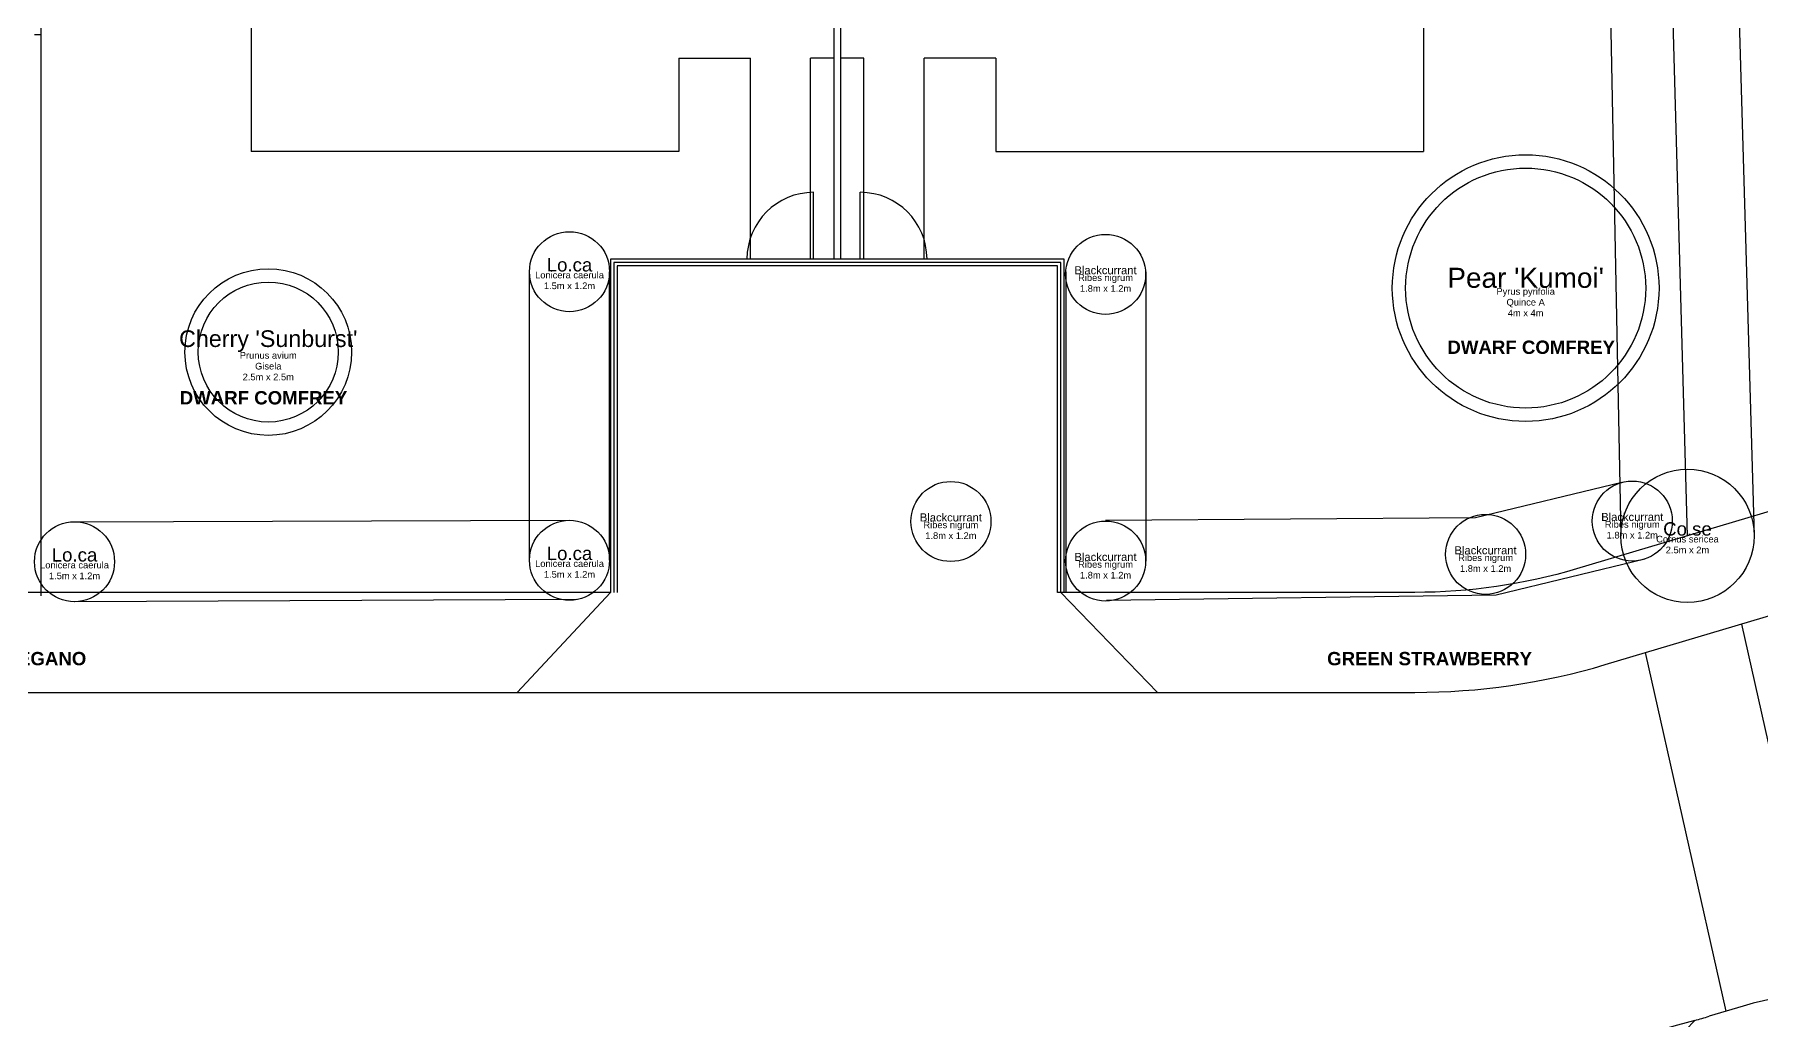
# Model space of a CAD drawing. Header units: metres. Extents: x -1 to 177, y -18 to 89.
# Drawn here: x 68.74 to 94.64, y 47.91 to 62.7 of the extents above; entities that cross this region are included whole.
import ezdxf

# ---------------------------------------------------------------- set-up
doc = ezdxf.new("R2010")
doc.units = ezdxf.units.M
doc.header["$LTSCALE"] = 1016
for name, color, linetype, lineweight, true_color in [('Areas', 30, 'Continuous', 25, 0xff7f00), ('Beds', 32, 'Continuous', 25, 0xb65b03), ('Plant - Shrub', 96, 'Continuous', 25, 0x008000), ('Plant - Tree', 96, 'Continuous', 25, 0x008000), ('Plant label', 30, 'Continuous', 25, 0xff7f00), ('Trees & shrubs', 96, 'Continuous', 25, 0x008000), ('x_Ground cover', 253, 'Continuous', 25, 0xa0a0a4)]:
    doc.layers.add(name, color=color, linetype=linetype, lineweight=lineweight, true_color=true_color)
doc.styles.add('textstyle131', font='')
doc.styles.add('textstyle134', font='')
doc.styles.add('textstyle144', font='')
doc.styles.add('textstyle147', font='')
doc.styles.add('textstyle266', font='')
doc.styles.add('textstyle268', font='')
doc.styles.add('textstyle270', font='')
doc.styles.add('textstyle271', font='')
doc.styles.add('textstyle67', font='')
doc.styles.add('textstyle68', font='')
doc.styles.add('textstyle71', font='')
doc.styles.add('textstyle72', font='')
doc.styles.add('textstyle77', font='')
doc.styles.add('textstyle81', font='')
doc.styles.add('textstyle98', font='')
doc.styles.add('textstyle99', font='')
doc.styles.get('textstyle131').set_extended_font_data('Arial')
doc.styles.get('textstyle134').set_extended_font_data('Arial')
doc.styles.get('textstyle144').set_extended_font_data('Arial')
doc.styles.get('textstyle147').set_extended_font_data('Arial')
doc.styles.get('textstyle266').set_extended_font_data('Arial', bold=True)
doc.styles.get('textstyle268').set_extended_font_data('Arial', bold=True)
doc.styles.get('textstyle270').set_extended_font_data('Arial', bold=True)
doc.styles.get('textstyle271').set_extended_font_data('Arial', bold=True)
doc.styles.get('textstyle67').set_extended_font_data('Arial')
doc.styles.get('textstyle68').set_extended_font_data('Arial')
doc.styles.get('textstyle71').set_extended_font_data('Arial')
doc.styles.get('textstyle72').set_extended_font_data('Arial')
doc.styles.get('textstyle77').set_extended_font_data('Arial')
doc.styles.get('textstyle81').set_extended_font_data('Arial')
doc.styles.get('textstyle98').set_extended_font_data('Arial')
doc.styles.get('textstyle99').set_extended_font_data('Arial')

# ---------------------------------------------------------------- blocks, each defined once
blk = doc.blocks.new('Shrub - Ribes nigrum')
at = {"layer": 'Plant - Shrub'}
blk.add_circle((0, 0), 0.6, dxfattribs=at)
at = {"layer": 'Plant - Shrub', "insert": (0, 0), "char_height": 0.12, "attachment_point": 8, "line_spacing_factor": 0.971628, "style": 'textstyle81'}
blk.add_mtext('\\c32767;Blackcurrant', dxfattribs=at)
at = {"layer": 'Plant label', "insert": (0, 0), "char_height": 0.1, "attachment_point": 2, "line_spacing_factor": 0.971628, "style": 'textstyle77'}
blk.add_mtext('\\c32767;Ribes nigrum\\P1.8m x 1.2m', dxfattribs=at)
blk = doc.blocks.new('Tree - Crataegus laevigata')
at = {"layer": 'Plant - Tree'}
blk.add_circle((0, 0), 3.5, dxfattribs=at)
at = {"layer": 'Plant - Tree', "insert": (0, 0), "char_height": 0.8, "attachment_point": 8, "line_spacing_factor": 0.971628, "style": 'textstyle99'}
blk.add_mtext('\\c32767;Cr.pe', dxfattribs=at)
at = {"layer": 'Plant label', "insert": (0, 0), "char_height": 0.3, "attachment_point": 2, "line_spacing_factor": 0.971628, "style": 'textstyle98'}
blk.add_mtext('\\c32767;Crataegus persimilis\\P8m x 8m', dxfattribs=at)
blk = doc.blocks.new('Shrub - Lonicera caerula')
at = {"layer": 'Plant - Shrub'}
blk.add_circle((0, 0), 0.6, dxfattribs=at)
at = {"layer": 'Plant - Shrub', "insert": (0, 0), "char_height": 0.2, "attachment_point": 8, "line_spacing_factor": 0.971628, "style": 'textstyle72'}
blk.add_mtext('\\c32767;Lo.ca', dxfattribs=at)
at = {"layer": 'Plant label', "insert": (0, 0), "char_height": 0.1, "attachment_point": 2, "line_spacing_factor": 0.971628, "style": 'textstyle71'}
blk.add_mtext('\\c32767;Lonicera caerula\\P1.5m x 1.2m', dxfattribs=at)
blk = doc.blocks.new('Shrub - Cornus sericea')
at = {"layer": 'Plant - Shrub'}
blk.add_circle((0, 0), 1, dxfattribs=at)
at = {"layer": 'Plant - Shrub', "insert": (0, 0), "char_height": 0.2, "attachment_point": 8, "line_spacing_factor": 0.971628, "style": 'textstyle68'}
blk.add_mtext('\\c32767;Co.se', dxfattribs=at)
at = {"layer": 'Plant label', "insert": (0, 0), "char_height": 0.1, "attachment_point": 2, "line_spacing_factor": 0.971628, "style": 'textstyle67'}
blk.add_mtext('\\c32767;Cornus sericea\\P2.5m x 2m', dxfattribs=at)

msp = doc.modelspace()

# ---------------------------------------------------------------- linework, layer by layer
at = {"layer": 'Areas'}
for p, q in [((68.836, 54.28), (68.836, 64.19)), ((71.986, 64.19), (71.986, 60.94)), ((89.568, 64.19), (89.568, 60.94)), ((93.528, 55.179), (93.277, 64.212)), ((68.836, 54.33), (68.836, 63.69)), ((80.727, 63.69), (80.727, 59.33)), ((80.827, 63.69), (80.827, 59.33)), ((68.836, 62.69), (68.736, 62.69)), ((68.836, 62.69), (68.736, 62.69)), ((78.401, 62.34), (78.401, 60.94)), ((78.401, 62.34), (79.477, 62.34)), ((79.477, 59.33), (79.477, 62.34)), ((80.727, 62.34), (80.377, 62.34)), ((80.377, 59.33), (80.377, 62.34)), ((81.177, 62.34), (80.827, 62.34)), ((81.177, 59.33), (81.177, 62.34)), ((83.153, 62.34), (82.077, 62.34)), ((82.077, 59.33), (82.077, 62.34)), ((83.153, 62.34), (83.153, 60.94)), ((78.401, 60.94), (71.986, 60.94)), ((83.153, 60.94), (89.568, 60.94)), ((80.422, 59.33), (80.422, 60.33)), ((81.122, 59.33), (81.122, 60.33)), ((84.177, 59.33), (77.377, 59.33)), ((77.377, 59.33), (77.377, 54.33)), ((84.177, 54.33), (84.177, 59.33)), ((95.577, 48.353), (94.341, 53.852)), ((95.577, 48.353), (94.341, 53.852)), ((94.108, 48.048), (92.899, 53.427))]:
    msp.add_line(p, q, dxfattribs=at)
at = {"layer": 'Areas', "flags": 128}
for points in [[(84.127, 54.33), (84.127, 59.28), (77.427, 59.28), (77.427, 54.33)], [(84.077, 54.33), (84.077, 59.23), (77.477, 59.23), (77.477, 54.33)], [(75.977, 52.83), (85.577, 52.83)]]:
    msp.add_lwpolyline(points, dxfattribs=at)
msp.add_lwpolyline([(93.637, 47.91, -0.068719), (89.437, 47.33), (84.468, 47.33)], format="xyb", dxfattribs=at)
at = {"layer": 'Areas'}
for centre, start, end in [((80.422, 59.33), 90, 180), ((81.122, 59.33), 0, 90)]:
    msp.add_arc(centre, 1, start, end, dxfattribs=at)
at = {"layer": 'Beds'}
for p, q in [((94.365, 48.125), (93.851, 47.972)), ((93.637, 47.91), (92.118, 46.33))]:
    msp.add_line(p, q, dxfattribs=at)
at = {"layer": 'Beds', "flags": 128}
msp.add_lwpolyline([(84.127, 54.33), (85.577, 52.83), (89.437, 52.83, 0.072482), (92.291, 53.246), (95.451, 54.187), (95.087, 55.643), (91.863, 54.683, -0.072482), (89.437, 54.33), (84.077, 54.33)], format="xyb", dxfattribs=at)
msp.add_lwpolyline([(61.595, 52.83), (75.977, 52.83), (77.377, 54.33), (60.195, 54.33), (61.595, 52.83), (75.977, 52.83)], dxfattribs=at)
at = {"layer": 'Beds'}
for centre, radius in [((91.101, 58.894), 1.8), ((72.242, 57.935), 1.05)]:
    msp.add_circle(centre, radius, dxfattribs=at)
for centre, radius, start, end in [((96.078, 42.374), 6, 12.5207, 106.5827), ((89.437, 62.83), 15.5, 285.7246, 286.5469)]:
    msp.add_arc(centre, radius, start, end, dxfattribs=at)
at = {"layer": 'Plant - Shrub'}
for p, q in [((94.263, 64.376), (94.528, 55.179)), ((92.356, 63.822), (92.528, 55.179)), ((76.16, 54.791), (76.16, 59.132)), ((77.36, 54.812), (77.36, 59.14)), ((84.204, 59.14), (84.204, 54.33)), ((85.404, 59.137), (85.404, 54.8)), ((92.542, 55.979), (90.348, 55.447)), ((90.348, 55.447), (84.8, 55.408)), ((69.336, 55.39), (76.758, 55.412)), ((92.886, 54.829), (90.657, 54.288)), ((76.87, 54.222), (69.339, 54.19)), ((90.657, 54.288), (84.812, 54.208))]:
    msp.add_line(p, q, dxfattribs=at)
at = {"layer": 'Plant - Tree'}
for centre, radius in [((91.101, 58.894), 2), ((72.242, 57.935), 1.25)]:
    msp.add_circle(centre, radius, dxfattribs=at)

# ---------------------------------------------------------------- block references
at = {"layer": 'Plant - Shrub'}
for name, p in [('Shrub - Lonicera caerula', (76.76, 59.14)), ('Shrub - Ribes nigrum', (84.8, 59.1)), ('Shrub - Ribes nigrum', (82.48, 55.393)), ('Shrub - Ribes nigrum', (92.7, 55.4)), ('Shrub - Cornus sericea', (93.528, 55.179)), ('Shrub - Ribes nigrum', (90.5, 54.9)), ('Shrub - Lonicera caerula', (69.336, 54.79)), ('Shrub - Lonicera caerula', (76.76, 54.812)), ('Shrub - Ribes nigrum', (84.8, 54.8))]:
    msp.add_blockref(name, p, dxfattribs=at)
at = {"layer": 'Trees & shrubs'}
msp.add_blockref('Tree - Crataegus laevigata', (95.754, 44.44), dxfattribs=at)

# ---------------------------------------------------------------- texts
at = {"layer": 'Plant - Tree', "attachment_point": 8, "line_spacing_factor": 0.971628}
for s, insert, char_height, style in [("\\c32767;Pear 'Kumoi'", (91.101, 58.894), 0.3, 'textstyle144'), ("\\c32767;Cherry 'Sunburst'", (72.242, 57.935), 0.25, 'textstyle147')]:
    msp.add_mtext(s, dxfattribs=dict(at, insert=insert, char_height=char_height, style=style))
at = {"layer": 'Plant label', "char_height": 0.1, "attachment_point": 2, "line_spacing_factor": 0.971628}
for s, insert, style in [('\\c32767;Pyrus pyrifolia\\PQuince A\\P4m x 4m', (91.101, 58.894), 'textstyle131'), ('\\c32767;Prunus avium\\PGisela\\P2.5m x 2.5m', (72.242, 57.935), 'textstyle134')]:
    msp.add_mtext(s, dxfattribs=dict(at, insert=insert, style=style))
at = {"layer": 'x_Ground cover', "char_height": 0.2, "line_spacing_factor": 0.971628}
for s, insert, attachment_point, style in [('DWARF COMFREY', (91.184, 57.904), 8, 'textstyle266'), ('DWARF COMFREY', (72.171, 57.146), 8, 'textstyle268'), ('OREGANO', (68.791, 53.437), 2, 'textstyle271'), ('GREEN STRAWBERRY', (89.66, 53.437), 2, 'textstyle270')]:
    msp.add_mtext(s, dxfattribs=dict(at, insert=insert, attachment_point=attachment_point, style=style))

doc.saveas('drawing.dxf')
